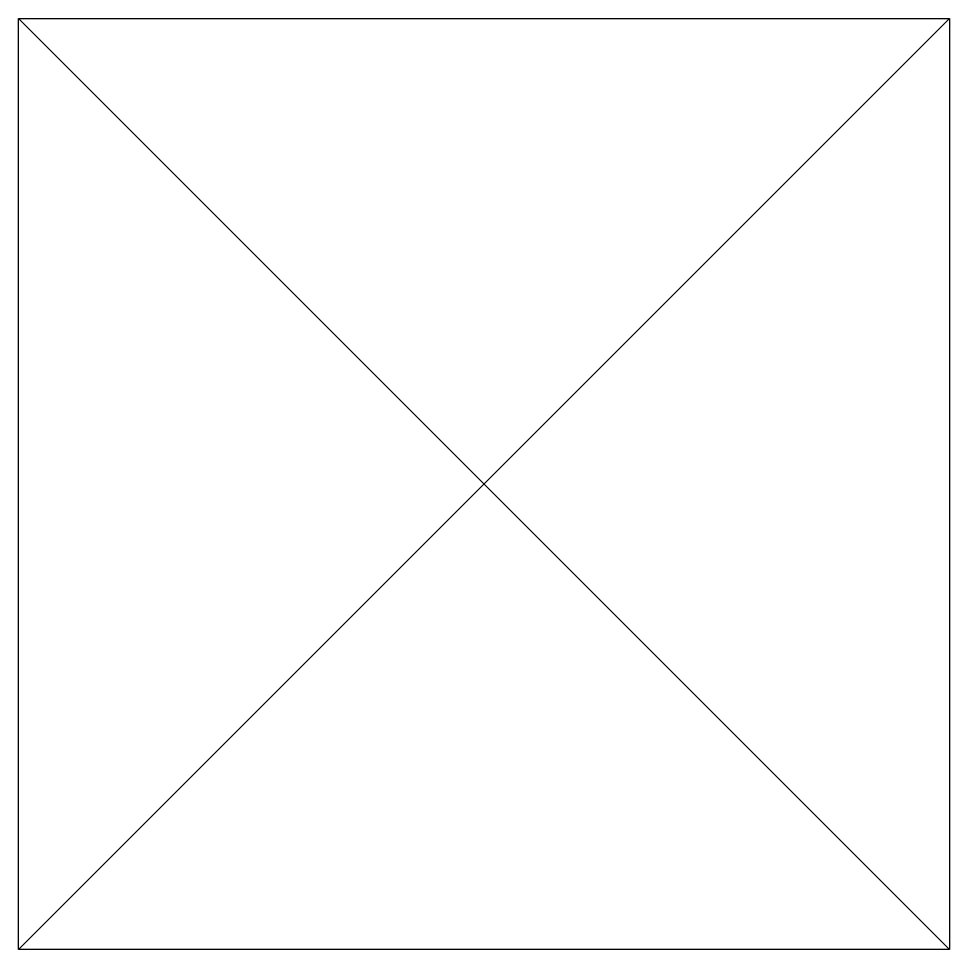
# Model space of a CAD drawing. Extents: x -163.1 to -139.1, y 720.7 to 744.7.
import ezdxf

# ---------------------------------------------------------------- set-up
doc = ezdxf.new("R2010")
doc.units = 0
doc.header["$LTSCALE"] = 50
doc.header["$MEASUREMENT"] = 0
doc.layers.add('AIR-B', color=3, linetype='CONTINUOUS')
doc.layers.add('PadGreen', color=3, linetype='CONTINUOUS', lineweight=9)
doc.layers.add('POOL', color=1, linetype='CONTINUOUS', lineweight=30)

# ---------------------------------------------------------------- blocks, each defined once
blk = doc.blocks.new('Pad24x24', base_point=(12, 12))
at = {"layer": 'AIR-B', "ltscale": 0.4}
for p, q in [((0, 0), (0, 24)), ((0, 24), (24, 24)), ((0, 24), (2, 22)), ((24, 24), (22, 22)), ((24, 24), (24, 0)), ((0, 0), (2, 2)), ((24, 0), (22, 2)), ((24, 0), (0, 0))]:
    blk.add_line(p, q, dxfattribs=at)
at = {"layer": 'PadGreen', "ltscale": 0.4}
for p, q in [((0, 0), (0, 24)), ((0, 24), (24, 24)), ((0, 0), (24, 24)), ((0, 24), (24, 0)), ((24, 24), (24, 0)), ((24, 0), (0, 0))]:
    blk.add_line(p, q, dxfattribs=at)

msp = doc.modelspace()

# ---------------------------------------------------------------- block references
at = {"layer": 'POOL', "ltscale": 0.4}
msp.add_blockref('Pad24x24', (-151.079, 732.665), dxfattribs=at)

doc.saveas('drawing.dxf')
